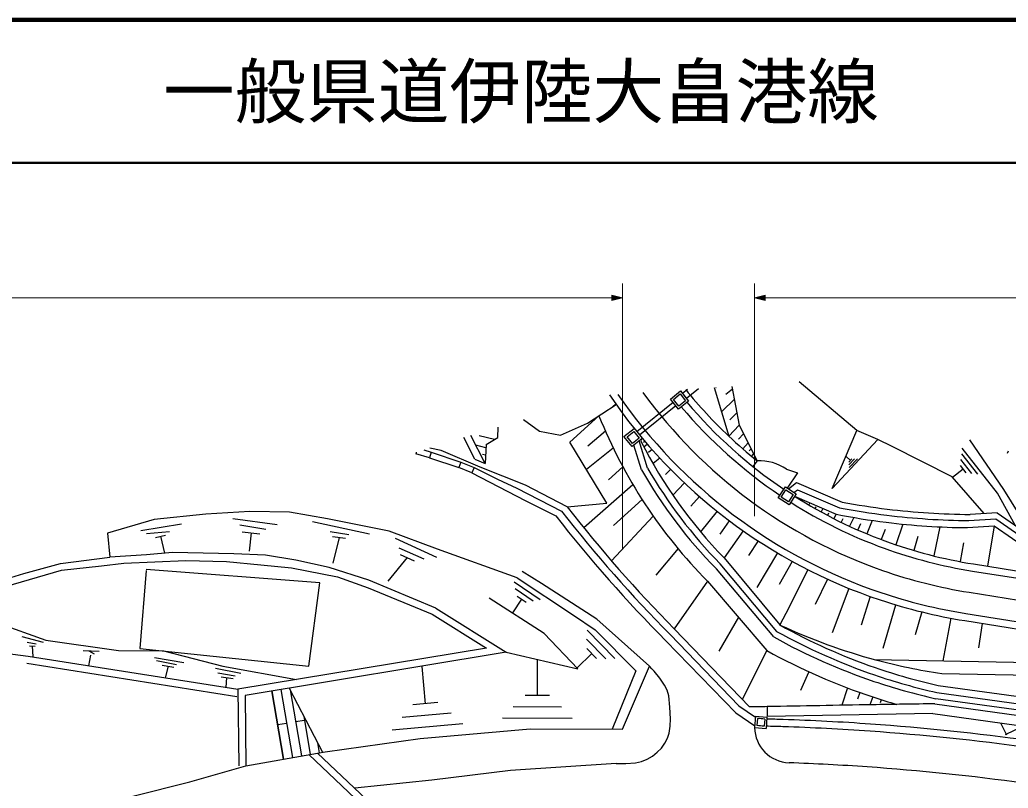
# Model space of a CAD drawing. Units: millimetres, scale not verified. Extents: x 40000 to 680000, y 20000 to 380000.
# Drawn here: x 206722 to 275777, y 326339 to 380000 of the extents above; entities that cross this region are included whole.
import ezdxf
from ezdxf.enums import TextEntityAlignment as Align

# ---------------------------------------------------------------- set-up
doc = ezdxf.new("R2010")
doc.units = ezdxf.units.MM
doc.header["$LTSCALE"] = 1000
for name, color, linetype, lineweight in [('M-BGD', 7, 'Continuous', 25), ('M-STR-HTXT', 7, 'Continuous', 13), ('M-STR-STR1', 1, 'Continuous', 25), ('M-TTL', 2, 'Continuous', 140), ('M-TTL-LINE', 7, 'Continuous', 50)]:
    doc.layers.add(name, color=color, linetype=linetype, lineweight=lineweight)
doc.layers.add('M-TTL-TXT', color=7, linetype='Continuous')
doc.styles.add('ＭＳ ゴシック', font='')
doc.styles.get('ＭＳ ゴシック').set_extended_font_data('MS Gothic')

msp = doc.modelspace()

# ---------------------------------------------------------------- linework, layer by layer
at = {"layer": 'M-BGD'}
for p, q in [((255238, 354313), (256249, 350931)), ((255374, 354322), (255358, 354309)), ((256472, 354399), (256969, 351695)), ((265208, 351322), (261179, 354727)), ((252178, 353515), (252879, 354079)), ((252389, 353492), (252856, 353868)), ((252856, 353868), (253232, 353401)), ((252879, 354079), (253443, 353378)), ((253375, 354183), (253024, 353899)), ((254142, 354236), (253299, 353556)), ((256509, 354196), (256044, 353843)), ((246392, 351829), (248383, 353139)), ((248121, 352967), (248361, 353170)), ((252367, 353280), (249834, 351235)), ((252555, 353046), (250024, 351003)), ((252742, 352814), (252178, 353515)), ((252765, 353025), (252389, 353492)), ((253443, 353378), (252742, 352814)), ((253232, 353401), (252765, 353025)), ((256640, 353487), (255789, 352675)), ((245143, 350513), (247185, 352351)), ((256811, 352551), (256319, 352060)), ((240121, 350838), (240155, 351560)), ((241905, 352097), (243023, 351276)), ((244495, 350992), (246392, 351829)), ((256969, 351695), (256249, 350931)), ((256969, 351695), (258243, 349200)), ((238514, 349312), (237753, 350823)), ((239229, 349004), (238238, 350972)), ((239895, 350702), (238811, 350955)), ((239294, 350340), (240121, 350838)), ((243023, 351276), (244495, 350992)), ((247635, 351281), (246416, 350215)), ((248934, 350905), (249635, 351469)), ((249498, 350204), (248934, 350905)), ((249145, 350882), (249612, 351259)), ((249521, 350415), (249145, 350882)), ((249612, 351259), (249988, 350791)), ((257282, 351081), (256931, 350709)), ((263477, 347280), (265208, 351322)), ((266674, 350694), (265208, 351322)), ((239283, 350108), (238582, 350288)), ((239294, 350340), (239229, 349004)), ((247733, 346234), (245143, 350513)), ((250199, 350768), (249498, 350204)), ((249988, 350791), (249521, 350415)), ((250156, 348568), (249622, 350304)), ((250577, 348697), (249991, 350601)), ((250399, 350557), (250292, 350478)), ((250572, 350356), (250327, 350165)), ((257606, 350447), (257229, 350044)), ((266674, 350694), (263477, 347280)), ((267669, 350194), (266674, 350694)), ((271851, 348095), (267669, 350194)), ((275473, 347193), (273085, 350658)), ((235346, 349414), (234392, 349691)), ((234405, 349733), (234394, 349696)), ((234424, 349800), (234409, 349747)), ((234941, 349960), (235461, 349810)), ((235461, 349810), (235346, 349414)), ((236167, 349913), (235381, 350096)), ((235461, 349810), (237544, 349104)), ((238880, 348767), (236167, 349913)), ((239258, 349608), (239047, 349633)), ((248183, 350095), (246311, 348584)), ((250891, 349992), (250650, 349787)), ((257813, 350042), (257685, 349900)), ((257986, 349703), (257836, 349531)), ((258106, 349468), (258055, 349402)), ((264749, 349220), (264426, 349522)), ((272522, 349687), (273634, 348273)), ((275035, 346951), (272570, 350085)), ((275770, 349867), (275701, 349716)), ((235346, 349414), (237392, 348732)), ((237546, 349109), (237390, 348727)), ((238310, 348352), (237390, 348727)), ((237404, 348761), (237392, 348732)), ((237426, 348816), (237412, 348781)), ((237457, 348891), (237450, 348874)), ((237501, 349000), (237488, 348967)), ((237529, 349069), (237525, 349059)), ((237546, 349109), (238466, 348734)), ((238466, 348734), (238310, 348352)), ((238464, 348729), (240095, 347923)), ((238514, 349312), (239229, 349004)), ((242063, 347508), (238880, 348767)), ((248855, 348782), (247848, 347875)), ((251438, 349391), (250961, 349007)), ((258243, 349200), (257931, 348809)), ((264854, 349332), (264644, 349108)), ((264651, 348916), (265046, 349338)), ((265238, 349344), (264657, 348724)), ((272425, 348879), (272826, 348369)), ((273230, 348321), (272473, 349283)), ((238310, 348352), (242039, 346441)), ((252194, 348602), (251831, 348254)), ((260276, 348613), (261049, 348355)), ((261049, 348355), (260340, 347292)), ((261026, 348321), (261018, 348365)), ((274091, 345520), (271851, 348095)), ((272625, 348624), (271889, 348045)), ((240095, 347923), (241451, 347289)), ((244966, 345996), (242063, 347508)), ((249560, 347536), (246130, 344530)), ((253163, 347655), (252351, 346792)), ((259715, 346625), (260208, 347378)), ((260208, 347378), (260961, 346886)), ((260418, 347240), (260986, 347681)), ((260986, 347681), (264179, 346315)), ((241451, 347289), (244572, 345689)), ((254208, 346708), (253614, 346024)), ((259923, 346668), (260251, 347170)), ((260425, 346340), (259923, 346668)), ((260251, 347170), (260754, 346842)), ((260754, 346842), (260425, 346340)), ((260961, 346886), (260469, 346132)), ((260808, 346986), (261051, 347175)), ((260855, 346723), (263753, 345476)), ((260992, 346664), (260981, 346644)), ((261051, 347175), (263979, 345922)), ((276295, 344667), (275035, 346951)), ((277065, 344606), (275473, 347193)), ((242039, 346441), (244161, 345370)), ((244966, 345996), (247733, 346234)), ((250192, 346511), (248198, 344685)), ((260469, 346132), (259715, 346625)), ((261432, 346428), (261408, 346380)), ((261912, 346268), (261838, 346123)), ((262325, 345978), (262272, 345873)), ((219729, 345466), (216103, 345096)), ((222789, 345669), (219729, 345466)), ((225555, 345615), (222789, 345669)), ((228223, 345152), (225555, 345615)), ((250980, 345336), (248054, 342229)), ((255434, 345684), (254284, 344245)), ((262832, 345872), (262709, 345630)), ((262832, 345872), (262709, 345630)), ((263228, 345546), (263148, 345390)), ((263753, 345476), (263594, 345164)), ((275000, 345576), (273110, 345460)), ((275000, 345576), (277741, 343652)), ((216103, 345096), (212852, 344145)), ((215169, 344331), (218021, 344794)), ((221615, 345177), (224693, 344761)), ((222103, 344740), (223923, 344440)), ((227182, 344961), (231151, 344110)), ((232525, 344298), (228223, 345152)), ((256290, 345021), (255624, 344084)), ((264229, 345157), (264111, 344907)), ((264985, 345247), (264689, 344633)), ((265461, 344807), (265265, 344374)), ((266281, 345042), (265910, 344099)), ((268425, 344779), (267936, 343337)), ((271005, 344589), (270579, 342562)), ((272938, 344536), (274786, 344661)), ((273030, 345028), (274900, 345148)), ((274786, 344661), (274323, 341845)), ((274786, 344661), (277594, 342723)), ((274900, 345148), (277672, 343217)), ((212852, 344145), (213006, 342472)), ((215586, 344129), (217179, 344277)), ((216200, 343856), (216901, 344009)), ((216551, 343932), (216823, 342743)), ((222269, 344239), (223496, 344096)), ((222883, 344168), (222750, 342882)), ((228400, 344272), (229709, 344066)), ((228576, 343915), (229489, 343794)), ((235898, 343025), (232525, 344298)), ((257257, 344317), (255929, 342428)), ((267180, 344411), (266903, 343706)), ((269466, 343925), (269181, 342942)), ((229032, 343854), (228590, 342044)), ((232953, 343811), (235843, 342476)), ((258306, 343607), (257639, 342588)), ((272655, 343475), (272421, 342161)), ((215586, 342640), (213006, 342472)), ((217396, 342790), (215586, 342640)), ((221682, 342700), (217396, 342790)), ((223892, 342615), (221682, 342700)), ((226013, 342260), (223892, 342615)), ((233205, 343137), (234941, 342360)), ((233291, 342654), (234275, 342227)), ((241480, 341037), (235898, 343025)), ((252709, 343071), (251153, 341211)), ((259654, 342767), (258214, 340359)), ((206996, 341344), (209560, 342029)), ((209560, 342029), (213006, 342472)), ((209635, 341556), (212425, 341865)), ((212425, 341865), (213983, 342044)), ((213983, 342044), (218327, 342241)), ((218327, 342241), (221162, 342182)), ((221162, 342182), (223568, 341945)), ((223568, 341945), (225700, 341728)), ((228332, 341752), (226013, 342260)), ((233783, 342441), (232446, 340804)), ((255641, 342018), (259598, 337291)), ((255929, 342428), (259824, 337737)), ((260683, 342179), (259776, 340567)), ((273360, 341998), (288749, 339556)), ((203544, 339787), (209635, 341556)), ((204852, 340676), (206996, 341344)), ((215550, 341534), (215102, 336096)), ((227677, 340690), (215555, 341603)), ((225700, 341728), (228909, 341089)), ((231109, 340866), (228332, 341752)), ((243168, 340633), (241818, 341463)), ((259399, 336899), (255388, 341658)), ((261784, 341597), (260229, 338534)), ((273282, 341504), (288840, 339036)), ((226924, 334857), (227677, 340690)), ((228909, 341089), (231060, 340331)), ((235799, 338911), (231109, 340866)), ((241267, 340745), (243087, 339529)), ((241480, 341037), (245395, 338428)), ((247027, 338153), (243168, 340633)), ((254779, 340791), (252448, 337475)), ((254779, 340791), (258919, 335953)), ((263159, 340934), (262288, 339166)), ((231060, 340331), (235534, 338487)), ((242599, 339412), (241342, 340252)), ((241460, 339757), (242100, 339329)), ((264648, 340293), (263487, 337194)), ((273047, 340022), (289113, 337473)), ((243366, 337141), (239507, 339621)), ((241780, 339543), (241144, 338592)), ((266139, 339727), (265512, 337721)), ((267911, 339124), (267015, 336100)), ((203454, 338499), (208540, 336671)), ((235534, 338487), (239318, 336126)), ((235799, 338911), (240706, 335849)), ((245395, 338428), (246924, 337398)), ((260229, 338534), (259824, 337737)), ((269738, 338650), (269273, 337054)), ((272812, 338541), (298357, 334488)), ((250716, 334858), (247027, 338153)), ((256931, 338276), (255548, 335900)), ((271762, 338214), (271209, 335245)), ((272734, 338047), (292969, 334837)), ((273962, 337852), (273693, 336149)), ((245706, 334676), (243366, 337141)), ((246350, 337379), (248305, 335394)), ((246924, 337398), (249750, 334529)), ((252161, 337066), (256961, 332096)), ((252448, 337475), (257695, 332013)), ((206868, 336931), (208351, 336541)), ((207237, 336546), (207876, 336430)), ((208540, 336671), (213631, 335957)), ((247667, 335374), (246316, 336746)), ((256743, 331614), (251862, 336641)), ((201682, 336286), (207303, 335563)), ((207398, 336283), (207792, 336256)), ((207582, 336271), (207646, 335509)), ((211150, 335950), (212262, 335909)), ((211667, 335627), (211523, 334897)), ((211540, 335936), (211925, 335717)), ((213631, 335957), (216757, 335923)), ((215102, 336096), (226924, 334857)), ((216757, 335923), (220901, 334861)), ((239318, 336126), (221959, 333248)), ((240706, 335849), (222464, 332825)), ((240706, 335849), (245706, 334676)), ((246680, 335748), (245642, 334726)), ((246336, 336097), (247023, 335399)), ((258919, 335955), (257191, 332541)), ((207225, 335070), (221881, 332754)), ((207303, 335563), (221959, 333248)), ((216125, 335471), (218178, 335120)), ((216269, 335253), (217675, 334986)), ((216670, 334935), (217492, 334781)), ((242880, 332811), (242888, 335359)), ((266404, 335337), (281439, 335050)), ((217081, 334858), (216891, 334049)), ((220397, 334712), (222172, 334371)), ((220556, 334399), (221761, 334194)), ((220901, 334861), (226063, 333928)), ((235063, 332240), (234836, 334830)), ((249750, 334529), (248102, 330464)), ((248841, 330462), (250716, 334858)), ((250879, 334680), (250716, 334858)), ((251034, 334508), (250879, 334680)), ((251431, 334032), (251034, 334508)), ((261830, 334414), (261258, 333174)), ((271140, 334352), (281362, 334156)), ((220791, 334129), (221639, 333997)), ((221165, 334071), (221112, 333382)), ((251762, 333543), (251431, 334032)), ((251942, 333176), (251762, 333543)), ((221959, 333248), (222020, 327905)), ((225142, 328373), (224341, 333136)), ((224341, 333136), (225142, 328373)), ((224968, 333240), (225768, 328483)), ((225552, 333337), (227872, 328853)), ((225617, 333210), (226394, 328593)), ((252062, 332798), (251942, 333176)), ((264546, 333338), (264142, 332131)), ((265403, 333016), (265241, 332552)), ((270796, 333023), (280895, 331620)), ((270887, 333514), (280973, 332114)), ((222464, 332825), (222520, 327911)), ((235935, 332317), (234191, 332164)), ((243737, 332808), (242022, 332813)), ((252148, 332005), (252062, 332798)), ((266309, 332714), (266119, 332165)), ((266896, 332505), (266821, 332299)), ((270661, 332236), (280797, 330827)), ((280801, 331190), (270715, 332590)), ((233426, 331306), (236850, 331607)), ((241199, 332044), (244568, 332034)), ((252173, 331187), (252148, 332005)), ((256743, 331614), (258070, 330695)), ((256961, 332096), (258121, 331293)), ((258946, 332037), (258927, 331338)), ((270521, 331548), (258927, 331338)), ((270521, 331548), (280581, 330149)), ((225368, 330860), (224742, 330754)), ((226622, 331071), (225995, 330965)), ((226572, 331365), (227020, 328703)), ((237683, 330839), (232727, 330404)), ((245313, 331211), (240437, 331226)), ((252156, 330672), (252173, 331187)), ((258127, 331374), (258060, 330577)), ((258127, 331374), (258924, 331307)), ((258264, 331212), (258222, 330714)), ((258762, 331170), (258720, 330672)), ((258924, 331307), (258857, 330510)), ((275676, 330041), (275262, 330889)), ((234691, 329806), (242385, 330482)), ((242385, 330482), (248841, 330462)), ((251966, 329824), (252080, 330182)), ((252080, 330182), (252156, 330672)), ((258060, 330577), (258857, 330510)), ((276826, 330671), (275572, 330060)), ((227527, 329520), (227646, 328813)), ((228059, 328886), (234691, 329806)), ((251549, 329146), (251794, 329485)), ((251794, 329485), (251966, 329824)), ((227523, 328792), (228059, 328886)), ((250917, 328581), (251261, 328849)), ((251261, 328849), (251549, 329146)), ((248392, 328066), (241014, 327565)), ((248392, 328066), (249071, 328063)), ((249071, 328063), (249749, 328122)), ((249749, 328122), (250156, 328216)), ((250156, 328216), (250551, 328371)), ((250551, 328371), (250917, 328581)), ((241014, 327565), (235519, 326902)), ((235519, 326902), (230125, 326340))]:
    msp.add_line(p, q, dxfattribs=at)
for centre, radius, start, end in [((278531, 374590), 37000, 214.18121, 251.57568), ((278531, 374590), 36500, 214.63898, 251.38025), ((278531, 374590), 35000, 216.10547, 250.75922), ((278531, 374590), 32500, 218.9165, 226.71722), ((278531, 374590), 33500, 220.18848, 236.06244), ((278531, 374590), 33000, 220.20911, 236.05084), ((279446, 365269), 34751, 201.8222, 224.7793), ((278531, 374590), 32500, 226.71722, 231.37421), ((250296, 350617), 179, 117.65591, 206.99133), ((279407, 365321), 32792, 206.79944, 224.27747), ((258407, 345954), 3250, 54.90256, 92.88617), ((279425, 365296), 33712, 209.74738, 224.51929), ((279417, 365307), 33281, 209.9389, 224.40747), ((278531, 374590), 33000, 237.61346, 249.84009), ((320149, 404466), 95243, 217.87238, 224.69818), ((278531, 374590), 33500, 237.60175, 250.08051), ((273489, 396506), 51048, 259.49072, 263.07001), ((319433, 404011), 95418, 217.92035, 224.91461), ((319793, 404240), 95323, 217.89648, 224.80536), ((273321, 393627), 49093, 258.76086, 262.90625), ((273580, 396848), 51823, 259.323, 263.03601), ((273580, 396848), 51823, 263.03601, 269.39105), ((273489, 396506), 51048, 263.07001, 269.57434), ((273321, 393627), 49093, 262.90625, 269.55316), ((278531, 374590), 33000, 249.84009, 260.98572), ((278531, 374590), 33500, 250.08051, 260.98572), ((278531, 374590), 35000, 250.75922, 260.98572), ((278531, 374590), 36500, 251.38025, 260.98572), ((278531, 374590), 37000, 251.57568, 260.98572), ((279995, 373979), 41477, 240.90125, 250.96838), ((277111, 374914), 41000, 245.06268, 255.01819), ((279995, 373979), 41977, 240.92737, 251.14563), ((279996, 373980), 42417, 240.94983, 251.29816), ((279996, 373981), 43478, 241.00208, 251.65234), ((277111, 374914), 41000, 255.01819, 261.62524), ((279995, 373979), 41977, 251.14563, 257.34027), ((279995, 373979), 41477, 250.96838, 257.31494), ((279996, 373980), 42417, 251.29816, 257.36206), ((313580, -2541094), 2873650, 90.94336, 91.08939), ((313580, -2541094), 2873650, 90.85577, 90.94336), ((279996, 373981), 43478, 251.65234, 253.96393), ((313580, -2541094), 2873650, 91.08939, 91.11432), ((244454, 165286), 166500, 85.07013, 85.24219), ((254518, 164725), 166500, 88.09622, 88.48761), ((254518, 164725), 166500, 85.98953, 88.09622), ((254518, 164725), 166500, 78.28357, 85.98953), ((260559, 330615), 2500, 180.86203, 267.91437), ((244454, 165286), 166000, 85.06989, 85.24243), ((254518, 164725), 166000, 88.09369, 88.49765), ((254518, 164725), 166000, 85.99084, 88.09369), ((254518, 164725), 166000, 78.28357, 85.99084), ((254518, 164725), 163500, 85.99753, 87.91428), ((254518, 164725), 163500, 78.28357, 85.99753)]:
    msp.add_arc(centre, radius, start, end, dxfattribs=at)
at = {"layer": 'M-STR-HTXT'}
for p, q in [((248832, 361586), (248838, 343055)), ((258055, 345338), (258051, 361588)), ((144017, 360555), (248833, 360586)), ((248833, 360586), (248083, 360773)), ((248083, 360773), (248083, 360398)), ((248083, 360398), (248833, 360586)), ((248101, 360426), (248101, 360745)), ((248101, 360745), (248754, 360586)), ((248756, 360586), (248101, 360426)), ((248130, 360454), (248129, 360717)), ((248129, 360717), (248679, 360586)), ((248679, 360586), (248130, 360454)), ((248158, 360482), (248158, 360689)), ((248158, 360689), (248604, 360586)), ((248604, 360586), (248158, 360482)), ((248186, 360510), (248186, 360660)), ((248186, 360660), (248527, 360586)), ((248527, 360586), (248186, 360510)), ((248214, 360539), (248214, 360632)), ((248214, 360632), (248452, 360585)), ((248452, 360585), (248214, 360539)), ((248242, 360567), (248242, 360604)), ((248242, 360604), (248375, 360585)), ((248242, 360585), (248375, 360585)), ((248375, 360585), (248242, 360567)), ((258801, 360776), (258051, 360588)), ((258051, 360588), (491797, 360656)), ((258051, 360588), (258801, 360401)), ((258128, 360588), (258782, 360748)), ((258782, 360429), (258130, 360588)), ((258205, 360588), (258754, 360720)), ((258754, 360457), (258205, 360588)), ((258280, 360588), (258726, 360692)), ((258726, 360485), (258280, 360588)), ((258357, 360588), (258698, 360663)), ((258698, 360513), (258357, 360588)), ((258432, 360588), (258670, 360635)), ((258670, 360542), (258432, 360588)), ((258509, 360588), (258642, 360607)), ((258642, 360588), (258509, 360588)), ((258642, 360570), (258509, 360588)), ((258642, 360607), (258642, 360570)), ((258670, 360635), (258670, 360542)), ((258698, 360663), (258698, 360513)), ((258726, 360692), (258726, 360485)), ((258754, 360720), (258754, 360457)), ((258782, 360748), (258782, 360429)), ((258801, 360401), (258801, 360776))]:
    msp.add_line(p, q, dxfattribs=at)
at = {"layer": 'M-STR-STR1'}
for p, q in [((222520, 327911), (227523, 328792)), ((232177, 324406), (227523, 328792)), ((226908, 328683), (231813, 324062)), ((218594, 326787), (222520, 327911)), ((207610, 324033), (218594, 326787))]:
    msp.add_line(p, q, dxfattribs=at)
at = {"layer": 'M-TTL'}
msp.add_line((680000, 380000), (40000, 380000), dxfattribs=at)
at = {"layer": 'M-TTL-LINE'}
msp.add_line((40000, 370000), (680000, 370000), dxfattribs=at)

# ---------------------------------------------------------------- texts
at = {"layer": 'M-TTL-TXT', "style": 'ＭＳ ゴシック'}
msp.add_text('一般県道伊陸大畠港線', height=3666, dxfattribs=at).set_placement((216734, 375000), align=Align.MIDDLE_LEFT)

doc.saveas('drawing.dxf')
